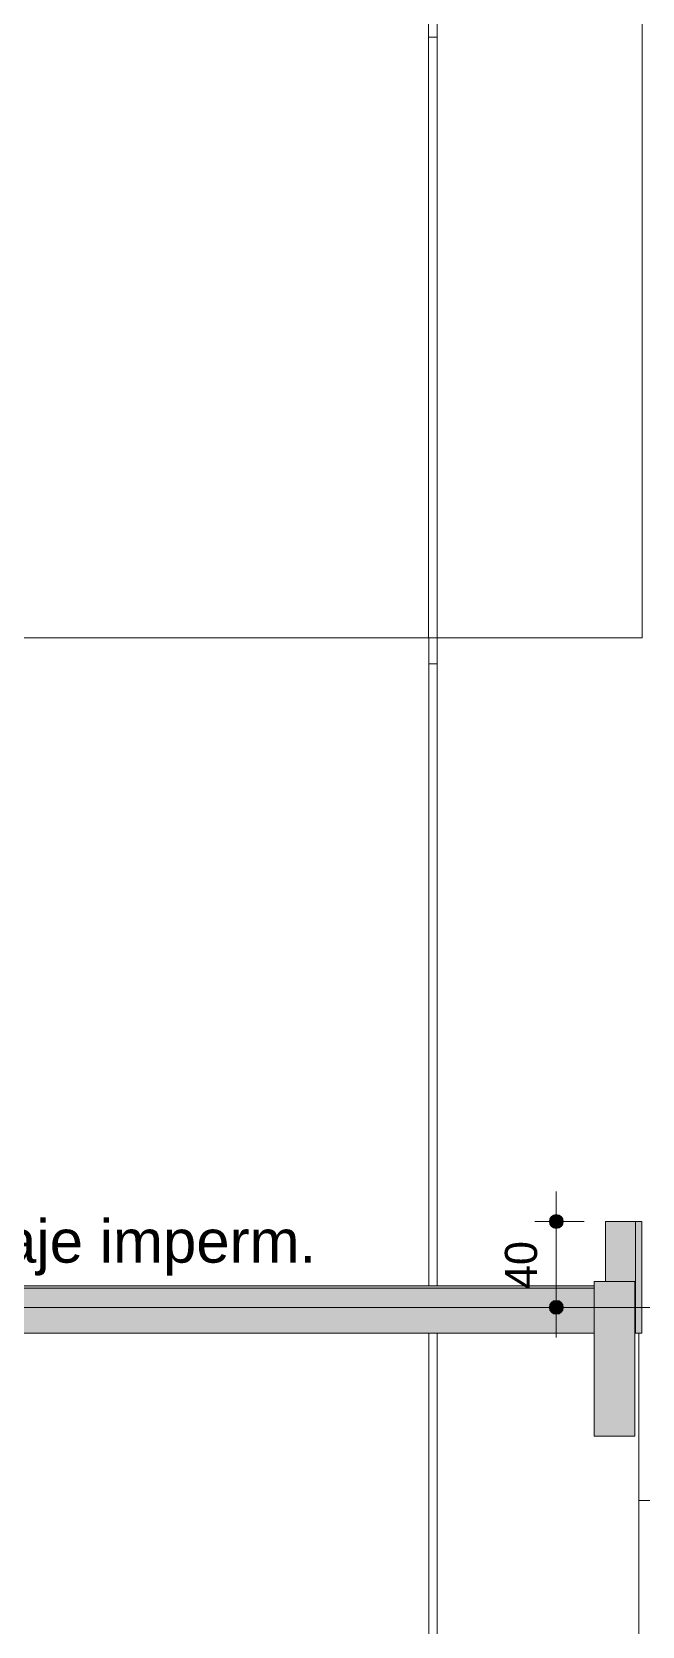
# Model space of a CAD drawing. Header units: metres. Extents: x -96 to 123, y 1 to 648.
# Drawn here: x 90.43 to 93.28, y 594.69 to 602.12 of the extents above; entities that cross this region are included whole.
import ezdxf

# ---------------------------------------------------------------- set-up
doc = ezdxf.new("R2010")
doc.units = ezdxf.units.M
doc.linetypes.add('_Tracejado longo', pattern=[0.014288, 0.009525, -0.004763])
for name, color, linetype, lineweight in [('A-ANNO-DIMS', 7, 'Continuous', 5), ('A-ANNO-DIMS-100', 7, 'Continuous', 5), ('A-ANNO-TEXT', 7, 'Continuous', 5), ('A-DETL', 7, 'Continuous', 5), ('A-DETL-GENF', 7, 'Continuous', 5), ('A-FLOR-LEVL', 7, 'Continuous', 5), ('A-FLOR-OTLN', 7, 'Continuous', 5), ('A-FLOR-PATT', 7, 'Continuous', 20), ('A-WALL', 7, 'Continuous', 5), ('A-WALL-PATT', 7, 'Continuous', 20)]:
    doc.layers.add(name, color=color, linetype=linetype, lineweight=lineweight)
doc.styles.add('Arial_1', font='arial.ttf', dxfattribs={"height": 0.2})
doc.styles.add('Century Gothic', font='GOTHIC.TTF', dxfattribs={"height": 0.15})
doc.dimstyles.new('PAA_-_Cota_com_linha_-_metros', dxfattribs={"dimscale": 0.3048, "dimtxt": 0.156625, "dimasz": 0.853018, "dimexe": 0.328084, "dimexo": 0.328084, "dimgap": 0.131234, "dimtad": 1, "dimrnd": 0.01, "dimzin": 0, "dimdsep": 46, "dimtxsty": 'Century Gothic', "dimblk1": 'DOTSMALL', "dimblk2": 'DOTSMALL', "dimsah": 1, "dimcen": 0.09, "dimdle": 0.459318, "dimazin": 0, "dimtfac": 1, "dimtdec": 4, "dimtix": 1, "dimtmove": 0, "dimatfit": 3, "dimfxl": 1, "dimtvp": 1, "dimtolj": 1, "dimtzin": 0, "dimarcsym": 2})
doc.dimstyles.new('PAA_-_Cota_com_linha_-_metros_3', dxfattribs={"dimscale": 0.3048, "dimtxt": 0.156625, "dimasz": 0.853018, "dimexe": 0.328084, "dimexo": 0.328084, "dimgap": 0.131234, "dimtad": 1, "dimdec": 0, "dimlfac": 100, "dimdsep": 46, "dimtxsty": 'Century Gothic', "dimblk1": 'DOTSMALL', "dimblk2": 'DOTSMALL', "dimsah": 1, "dimcen": 0.09, "dimdle": 0.459318, "dimazin": 0, "dimtfac": 1, "dimtdec": 4, "dimtix": 1, "dimtmove": 0, "dimatfit": 3, "dimfxl": 1, "dimtvp": 1, "dimtolj": 1, "dimtzin": 0, "dimarcsym": 2})

# ---------------------------------------------------------------- blocks, each defined once
blk = doc.blocks.new('LUC-ARQ-001-MOD-EMB_rvt-3-Section 3')
at = {"layer": 'A-FLOR-PATT', "lineweight": 5, "true_color": 0x808080}
for points in [[(-6.616, 596.27), (-6.616, 596.28), (-9.848, 596.28), (-9.848, 596.27), (-6.716, 596.27)], [(-9.848, 596.18), (-6.616, 596.18), (-6.616, 596.27), (-9.848, 596.27), (-9.848, 596.2374)]]:
    blk.add_hatch(color=8, dxfattribs=at).paths.add_polyline_path(points)
at = {"layer": 'A-WALL', "true_color": 0xffbb77}
blk.add_hatch(color=31, dxfattribs=at).paths.add_polyline_path([(-6.4073, 596.06), (-6.3935, 596.06), (-6.3935, 596.58), (-6.4235, 596.58), (-6.4232, 596.06), (-6.4223, 596.06)])
at = {"layer": 'A-WALL-PATT', "lineweight": 5, "true_color": 0xffbb77}
blk.add_hatch(color=31, dxfattribs=at).paths.add_polyline_path([(-6.426, 596.18), (-6.4235, 596.18), (-6.4235, 596.58), (-6.5635, 596.58), (-6.5635, 596.3), (-6.426, 596.3), (-6.426, 596.2378)])
at = {"layer": 'A-FLOR-OTLN'}
for p, q in [((-7.3873, 599.3), (-7.3482, 599.3)), ((-7.3873, 599.3), (-7.3482, 599.3)), ((-7.3473, 599.18), (-7.3873, 599.18)), ((-7.3473, 599.18), (-7.3873, 599.18)), ((-6.616, 596.27), (-9.848, 596.27))]:
    blk.add_line(p, q, dxfattribs=at)
at = {"layer": 'A-FLOR-OTLN', "color": 8, "true_color": 0x808080}
blk.add_line((-6.616, 596.28), (-9.848, 596.28), dxfattribs=at)
at = {"layer": 'A-WALL'}
for p, q in [((-7.3882, 599.3), (-7.3882, 602.22)), ((-7.3482, 602.22), (-7.3482, 599.3)), ((-6.3932, 602.22), (-6.3932, 599.3)), ((-9.8233, 599.3), (-7.3882, 599.3)), ((-7.3873, 596.28), (-7.3873, 599.3)), ((-7.3482, 599.3), (-6.4232, 599.3)), ((-7.3473, 599.3), (-7.3473, 596.28)), ((-6.3932, 599.3), (-6.4232, 599.3)), ((-6.3923, 596.18), (-6.3935, 596.18)), ((-7.3873, 592.28), (-7.3873, 596.06)), ((-7.3473, 596.06), (-7.3473, 592.28)), ((-6.4073, 596.06), (-6.4073, 592.28)), ((-0.236, 595.28), (-6.4073, 595.28))]:
    blk.add_line(p, q, dxfattribs=at)
at = {"layer": 'A-WALL', "lineweight": 20}
for p, q in [((-6.4235, 596.58), (-6.5635, 596.58)), ((-6.5635, 596.58), (-6.5635, 596.3)), ((-6.4235, 596.18), (-6.4235, 596.58))]:
    blk.add_line(p, q, dxfattribs=at)
at = {"layer": 'A-WALL', "color": 8, "true_color": 0x808080}
for p, q in [((-6.3935, 596.58), (-6.4235, 596.58)), ((-6.4235, 596.58), (-6.4235, 596.18)), ((-6.4235, 596.58), (-6.4235, 596.18)), ((-6.3935, 596.58), (-6.4235, 596.58)), ((-6.3935, 596.06), (-6.3935, 596.58)), ((-6.3935, 596.06), (-6.3935, 596.58)), ((-6.4232, 596.06), (-6.3935, 596.06)), ((-6.4232, 596.06), (-6.3935, 596.06))]:
    blk.add_line(p, q, dxfattribs=at)
blk = doc.blocks.new('LUC-ARQ-001-MOD-TOR_rvt-5-Section 3')
at = {"layer": 'A-FLOR-OTLN'}
blk.add_line((-7.3482, 602.1), (-7.3882, 602.1), dxfattribs=at)
blk = doc.blocks.new('DIMBLOCK106-Section 3')
at = {"layer": 'A-ANNO-DIMS-100', "true_color": 0x800000}
h = blk.add_hatch(color=16, dxfattribs=at)
edge = h.paths.add_edge_path()
edge.add_arc((100.6625, 596.18), 0.0325, 0, 360)
h = blk.add_hatch(color=16, dxfattribs=at)
edge = h.paths.add_edge_path()
edge.add_arc((100.6625, 592.28), 0.0325, 0, 360)
at = {"layer": 'A-ANNO-DIMS-100', "color": 16, "true_color": 0x800000}
for p, q in [((100.6625, 592.14), (100.6625, 596.32)), ((100.6625, 596.18), (93.2052, 596.18)), ((100.6625, 596.18), (100.7625, 596.18)), ((100.6625, 592.28), (100.5625, 592.28)), ((100.6625, 592.28), (100.7166, 592.28))]:
    blk.add_line(p, q, dxfattribs=at)
for centre in [(100.6625, 596.18), (100.6625, 592.28)]:
    blk.add_circle(centre, 0.0325, dxfattribs=at)
at = {"layer": 'A-ANNO-DIMS-100', "color": 0, "insert": (100.4228, 594.0319), "char_height": 0.15, "width": 0.475501, "attachment_point": 1, "rotation": 90, "line_spacing_factor": 0.984502, "style": 'Century Gothic'}
blk.add_mtext('3,90', dxfattribs=at)
blk = doc.blocks.new('_DotSmall')
at = {"color": 0, "linetype": 'ByBlock', "const_width": 0.5}
blk.add_lwpolyline([(-0.0625, 0, 1), (0.0625, 0, 1)], format="xyb", close=True, dxfattribs=at)
blk = doc.blocks.new('DIMBLOCK136-Section 3')
at = {"layer": 'A-ANNO-DIMS-100', "true_color": 0x800000}
h = blk.add_hatch(color=16, dxfattribs=at)
edge = h.paths.add_edge_path()
edge.add_arc((92.8762, 596.58), 0.0325, 0, 360)
h = blk.add_hatch(color=16, dxfattribs=at)
edge = h.paths.add_edge_path()
edge.add_arc((92.8762, 596.18), 0.0325, 0, 360)
at = {"layer": 'A-ANNO-DIMS-100', "color": 16, "true_color": 0x800000}
for p, q in [((92.8762, 596.04), (92.8762, 596.72)), ((92.8762, 596.58), (92.7762, 596.58)), ((92.8762, 596.58), (93.0052, 596.58)), ((92.8762, 596.18), (92.7762, 596.18)), ((92.8762, 596.18), (92.9303, 596.18))]:
    blk.add_line(p, q, dxfattribs=at)
for centre in [(92.8762, 596.58), (92.8762, 596.18)]:
    blk.add_circle(centre, 0.0325, dxfattribs=at)
at = {"layer": 'A-ANNO-DIMS-100', "color": 0, "insert": (92.6365, 596.2657), "char_height": 0.15, "width": 0.2744, "attachment_point": 1, "rotation": 90, "line_spacing_factor": 0.984502, "style": 'Century Gothic'}
blk.add_mtext('40', dxfattribs=at)

msp = doc.modelspace()

# ---------------------------------------------------------------- hatches: boundary and pattern name
at = {"layer": 'A-DETL-GENF', "true_color": 0x808080}
h = msp.add_hatch(color=8, dxfattribs=at)
h.paths.add_polyline_path([(99.3415, 591), (99.6528, 591), (99.6528, 592.28), (99.3408, 592.28), (99.3408, 591)])
h.paths.add_polyline_path([(49.8768, 591.2), (49.9648, 591.2), (49.9647, 592.28), (49.6528, 592.28), (49.6528, 591.2), (49.8428, 591.2)])
h.paths.add_polyline_path([(56.5392, 591.68), (56.5928, 591.68), (56.5928, 592.28), (56.4028, 592.28), (56.4028, 591.68), (56.4449, 591.68)])
h.paths.add_polyline_path([(61.0528, 591.68), (61.0528, 592.28), (60.8028, 592.28), (60.8028, 591.68)])
h.paths.add_polyline_path([(64.1978, 591.68), (64.1978, 592.28), (64.0078, 592.28), (64.0078, 591.68)])
h.paths.add_polyline_path([(68.6478, 591.68), (68.6478, 592.28), (68.3478, 592.28), (68.3478, 591.68)])
h.paths.add_polyline_path([(76.4528, 591.68), (76.6428, 591.68), (76.6428, 592.28), (76.4528, 592.2796), (76.4528, 591.7657)])
h.paths.add_polyline_path([(80.9978, 591.68), (81.2978, 591.68), (81.2978, 592.28), (80.9978, 592.28), (80.9978, 591.758)])
h.paths.add_polyline_path([(78.9528, 591.68), (79.1428, 591.68), (79.1428, 592.28), (78.9528, 592.28), (78.9528, 592.0524)])
h.paths.add_polyline_path([(85.7978, 591.68), (85.7978, 592.28), (85.6078, 592.28), (85.6078, 591.68)])
h.paths.add_polyline_path([(88.5928, 591.68), (88.8428, 591.68), (88.8428, 592.28), (88.5928, 592.28), (88.5928, 592.0206)])
h.paths.add_polyline_path([(93.2428, 591.68), (93.2428, 592.28), (93.0528, 592.28), (93.0528, 591.68)])
h.paths.add_polyline_path([(76.6356, 594.88), (76.6428, 594.88), (76.6428, 596.18), (76.4528, 596.1796), (76.4528, 594.88), (76.6006, 594.88)])
h.paths.add_polyline_path([(64.1778, 594.98), (64.1978, 594.98), (64.1978, 596.18), (63.8478, 596.18), (63.8478, 594.98), (64.1261, 594.98)])
h.paths.add_polyline_path([(68.5154, 594.98), (68.6478, 594.98), (68.6478, 596.18), (68.3478, 596.18), (68.3478, 594.98), (68.3562, 594.98)])
h.paths.add_polyline_path([(81.2978, 594.98), (81.2978, 596.18), (80.9978, 596.18), (80.9986, 594.98), (81.2755, 594.98)])
h.paths.add_polyline_path([(85.7978, 594.98), (85.7978, 596.18), (85.4478, 596.18), (85.4478, 594.98), (85.6337, 594.98)])
h.paths.add_polyline_path([(88.5913, 595.18), (88.8428, 595.18), (88.8428, 596.18), (88.5913, 596.18), (88.5913, 595.244)])
h.paths.add_polyline_path([(79.0497, 595.18), (79.1428, 595.18), (79.1428, 596.18), (78.9544, 596.18), (78.9544, 595.18), (79.0215, 595.18)])
h.paths.add_polyline_path([(70.7101, 595.18), (70.8928, 595.18), (70.8928, 596.08), (70.7028, 596.08), (70.7028, 595.18)])
h.paths.add_polyline_path([(61.0528, 595.18), (61.0528, 596.18), (60.8028, 596.18), (60.8028, 595.18)])
h.paths.add_polyline_path([(93.2428, 595.58), (93.2428, 596.3), (93.0528, 596.3), (93.0528, 595.58), (93.2353, 595.58)])
h.paths.add_polyline_path([(56.4028, 595.58), (56.5928, 595.58), (56.5928, 596.18), (56.4028, 596.18), (56.4028, 595.7409)])
h = msp.add_hatch(color=8, dxfattribs=at)
h.paths.add_polyline_path([(93.0528, 596.06), (93.0528, 596.18), (88.8428, 596.18), (88.8428, 596.06), (92.6565, 596.06)])
h.paths.add_polyline_path([(88.5913, 596.06), (88.5913, 596.18), (85.7978, 596.18), (85.7978, 596.06), (88.2672, 596.06)])
h.paths.add_polyline_path([(93.2428, 596.06), (93.2455, 596.06), (93.2455, 596.18), (93.2428, 596.18)])
h.paths.add_polyline_path([(81.2978, 596.06), (85.4478, 596.06), (85.4478, 596.18), (81.2978, 596.18), (81.2978, 596.08)])

# ---------------------------------------------------------------- linework, layer by layer
at = {"layer": 'A-ANNO-DIMS'}
msp.add_line((87.7782, 596.18), (95.189, 596.18), dxfattribs=at)
at = {"layer": 'A-DETL'}
for p, q in [((93.2428, 596.3), (93.0528, 596.3)), ((93.0528, 596.3), (93.0528, 595.58)), ((93.2428, 595.58), (93.2428, 596.3)), ((93.0528, 595.58), (93.2428, 595.58))]:
    msp.add_line(p, q, dxfattribs=at)
at = {"layer": 'A-DETL', "lineweight": 9}
for p, q in [((93.0528, 596.18), (88.8428, 596.18)), ((93.2455, 596.18), (93.2428, 596.18)), ((93.2455, 596.06), (93.2455, 596.18)), ((88.8428, 596.06), (93.0528, 596.06)), ((93.2428, 596.06), (93.2455, 596.06))]:
    msp.add_line(p, q, dxfattribs=at)
at = {"layer": 'A-FLOR-LEVL', "color": 8, "linetype": '_Tracejado longo', "true_color": 0x808080}
for p, q in [((52.9697, 599.3), (103.4161, 599.3)), ((52.9697, 596.18), (103.4161, 596.18))]:
    msp.add_line(p, q, dxfattribs=at)

# ---------------------------------------------------------------- block references
at = {"lineweight": 5}
for name in ['LUC-ARQ-001-MOD-TOR_rvt-5-Section 3', 'LUC-ARQ-001-MOD-EMB_rvt-3-Section 3']:
    msp.add_blockref(name, (99.6687, 0), dxfattribs=at)

# ---------------------------------------------------------------- texts
at = {"layer": 'A-ANNO-TEXT', "insert": (90.2358, 596.5884), "char_height": 0.2, "width": 1.891982, "attachment_point": 1, "style": 'Arial_1'}
msp.add_mtext('laje imperm.', dxfattribs=at)

# ---------------------------------------------------------------- dimensions: what is measured, and where the dimension line sits
at = {"layer": 'A-ANNO-DIMS', "color": 16, "true_color": 0x800000}
for base, p1, p2, dimstyle, override, picture, middle in [((92.8762, 596.58), (92.8303, 596.18), (93.1052, 596.58), 'PAA_-_Cota_com_linha_-_metros_3', {"dimpost": '<>', "dimfxl": 0.485398}, 'DIMBLOCK136-Section 3', (92.7575, 596.38)), ((100.6625, 596.18), (100.6166, 592.28), (93.1052, 596.18), 'PAA_-_Cota_com_linha_-_metros', {"dimpost": '<>', "dimfxl": 8.463458}, 'DIMBLOCK106-Section 3', (100.5438, 594.23))]:
    dim = msp.add_linear_dim(base=base, p1=p1, p2=p2, angle=90, dimstyle=dimstyle, override=override, dxfattribs=at)
    dim.commit()
    dim.dimension.update_dxf_attribs({"geometry": picture, "text_midpoint": middle})

doc.saveas('drawing.dxf')
